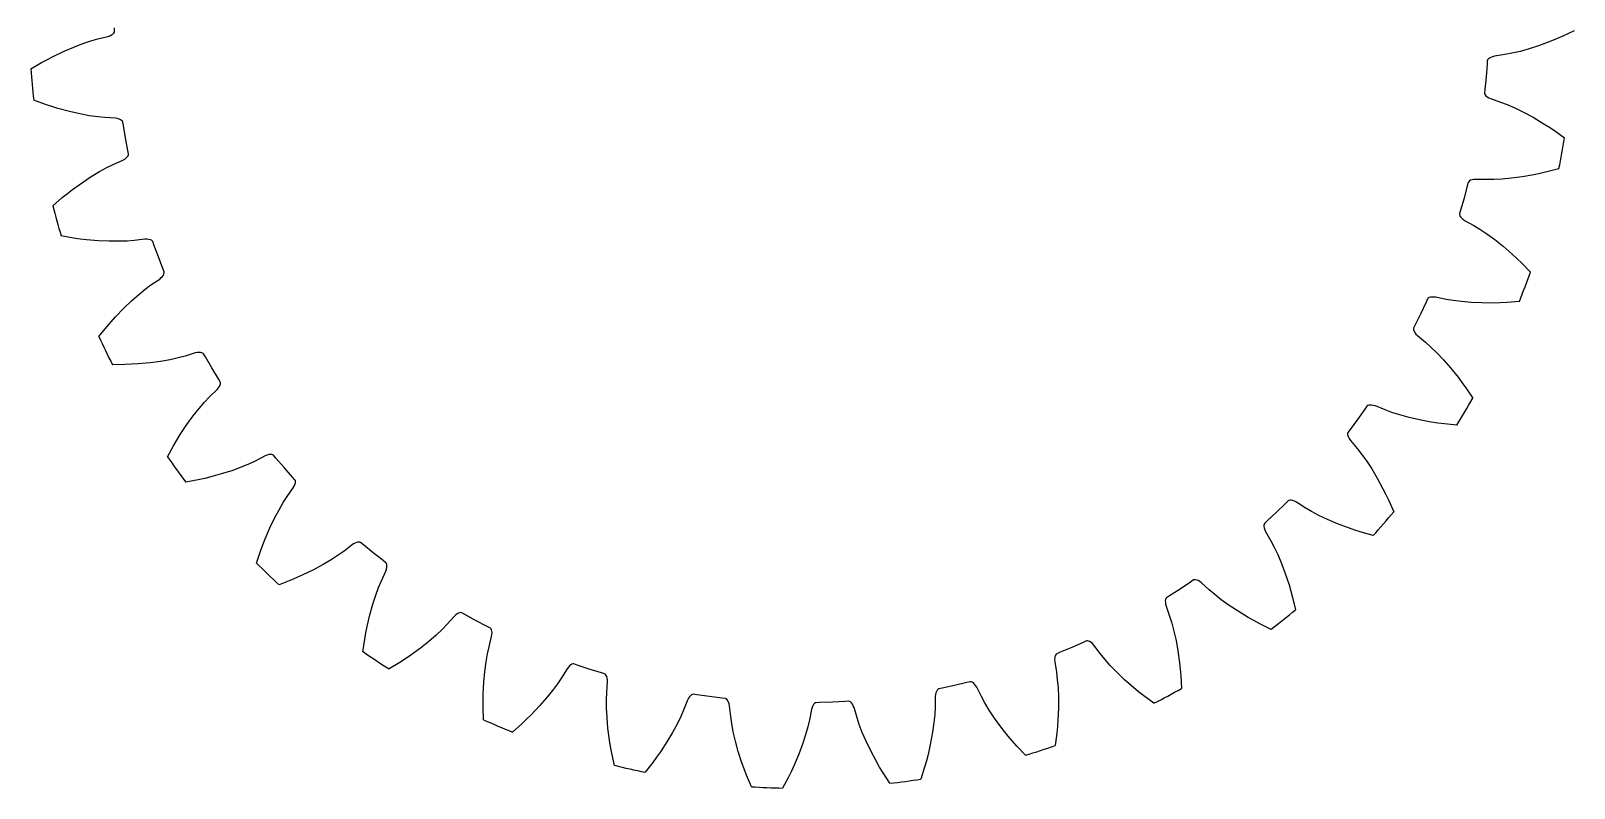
# Model space of a CAD drawing. Extents: x -19.5 to 19.6, y -19.6 to 19.6.
# Drawn here: x -19.52 to 19.56, y -19.56 to -0.4 of the extents above; entities that cross this region are included whole.
import ezdxf

# ---------------------------------------------------------------- set-up
doc = ezdxf.new("R2010")
doc.units = 0

msp = doc.modelspace()

# ---------------------------------------------------------------- linework, layer by layer
at = {"layer": 'layer0'}
for p, q in [((-17.398, -0.41), (-17.399, -0.32)), ((-18.429, -0.805), (-18.202, -0.719)), ((-18.202, -0.719), (-18.001, -0.652)), ((-18.001, -0.652), (-17.828, -0.602)), ((-17.828, -0.602), (-17.567, -0.538)), ((-17.567, -0.538), (-17.518, -0.52)), ((-17.518, -0.52), (-17.477, -0.5)), ((-17.477, -0.5), (-17.444, -0.479)), ((-17.444, -0.479), (-17.42, -0.456)), ((-17.42, -0.456), (-17.405, -0.433)), ((-17.405, -0.433), (-17.398, -0.41)), ((18.685, -0.766), (18.427, -0.85)), ((18.97, -0.66), (18.685, -0.766)), ((19.121, -0.598), (18.97, -0.66)), ((19.278, -0.531), (19.121, -0.598)), ((19.563, -0.397), (19.278, -0.531)), ((-19.248, -1.2), (-19.098, -1.118)), ((-19.098, -1.118), (-18.953, -1.043)), ((-18.953, -1.043), (-18.679, -0.912)), ((-18.679, -0.912), (-18.429, -0.805)), ((17.364, -1.151), (17.358, -1.241)), ((17.373, -1.129), (17.364, -1.151)), ((17.391, -1.107), (17.373, -1.129)), ((17.417, -1.087), (17.391, -1.107)), ((17.451, -1.069), (17.417, -1.087)), ((17.494, -1.052), (17.451, -1.069)), ((17.545, -1.039), (17.494, -1.052)), ((17.81, -0.998), (17.545, -1.039)), ((17.987, -0.964), (17.81, -0.998)), ((18.193, -0.916), (17.987, -0.964)), ((18.427, -0.85), (18.193, -0.916)), ((-19.52, -1.358), (-19.248, -1.2)), ((17.332, -1.56), (17.3, -1.878)), ((17.358, -1.241), (17.332, -1.56)), ((17.3, -1.878), (17.291, -1.968)), ((-19.152, -2.256), (-19.449, -2.149)), ((-18.991, -2.31), (-19.152, -2.256)), ((-18.834, -2.358), (-18.991, -2.31)), ((17.291, -1.968), (17.296, -1.992)), ((17.296, -1.992), (17.309, -2.016)), ((17.309, -2.016), (17.331, -2.04)), ((17.331, -2.04), (17.361, -2.065)), ((17.361, -2.065), (17.4, -2.088)), ((17.4, -2.088), (17.448, -2.111)), ((17.448, -2.111), (17.702, -2.198)), ((17.702, -2.198), (17.87, -2.263)), ((17.87, -2.263), (18.064, -2.348)), ((-18.541, -2.438), (-18.834, -2.358)), ((-18.276, -2.499), (-18.541, -2.438)), ((-18.038, -2.543), (-18.276, -2.499)), ((-17.828, -2.573), (-18.038, -2.543)), ((-17.649, -2.59), (-17.828, -2.573)), ((-17.381, -2.607), (-17.649, -2.59)), ((-17.329, -2.616), (-17.381, -2.607)), ((-17.285, -2.629), (-17.329, -2.616)), ((-17.249, -2.644), (-17.285, -2.629)), ((-17.221, -2.662), (-17.249, -2.644)), ((-17.202, -2.681), (-17.221, -2.662)), ((-17.191, -2.703), (-17.202, -2.681)), ((-17.177, -2.792), (-17.191, -2.703)), ((18.064, -2.348), (18.282, -2.454)), ((18.282, -2.454), (18.522, -2.582)), ((18.522, -2.582), (18.783, -2.738)), ((-17.122, -3.107), (-17.177, -2.792)), ((-17.062, -3.422), (-17.122, -3.107)), ((18.783, -2.738), (18.921, -2.825)), ((18.921, -2.825), (19.063, -2.92)), ((19.063, -2.92), (19.32, -3.103)), ((-17.045, -3.51), (-17.062, -3.422)), ((-17.047, -3.534), (-17.045, -3.51)), ((-17.781, -3.957), (-17.596, -3.856)), ((-17.596, -3.856), (-17.434, -3.776)), ((-17.434, -3.776), (-17.189, -3.666)), ((-17.189, -3.666), (-17.143, -3.64)), ((-17.143, -3.64), (-17.106, -3.612)), ((-17.106, -3.612), (-17.078, -3.586)), ((-17.078, -3.586), (-17.059, -3.559)), ((-17.059, -3.559), (-17.047, -3.534)), ((19.178, -3.884), (18.873, -3.964)), ((-18.462, -4.41), (-18.216, -4.232)), ((-18.216, -4.232), (-17.989, -4.083)), ((-17.989, -4.083), (-17.781, -3.957)), ((16.88, -4.233), (16.857, -4.32)), ((16.893, -4.213), (16.88, -4.233)), ((16.914, -4.195), (16.893, -4.213)), ((16.943, -4.179), (16.914, -4.195)), ((16.98, -4.167), (16.943, -4.179)), ((17.025, -4.159), (16.98, -4.167)), ((17.077, -4.155), (17.025, -4.159)), ((17.345, -4.162), (17.077, -4.155)), ((17.526, -4.16), (17.345, -4.162)), ((17.737, -4.149), (17.526, -4.16)), ((17.979, -4.127), (17.737, -4.149)), ((18.248, -4.09), (17.979, -4.127)), ((18.547, -4.037), (18.248, -4.09)), ((18.707, -4.003), (18.547, -4.037)), ((18.873, -3.964), (18.707, -4.003)), ((-18.964, -4.822), (-18.724, -4.617)), ((-18.724, -4.617), (-18.591, -4.51)), ((-18.591, -4.51), (-18.462, -4.41)), ((16.775, -4.63), (16.687, -4.937)), ((16.857, -4.32), (16.775, -4.63)), ((16.687, -4.937), (16.662, -5.024)), ((16.662, -5.024), (16.662, -5.048)), ((16.662, -5.048), (16.671, -5.074)), ((16.671, -5.074), (16.688, -5.102)), ((16.688, -5.102), (16.714, -5.131)), ((16.714, -5.131), (16.748, -5.162)), ((16.748, -5.162), (16.791, -5.192)), ((16.791, -5.192), (17.025, -5.324)), ((17.025, -5.324), (17.179, -5.418)), ((17.179, -5.418), (17.355, -5.535)), ((-18.442, -5.64), (-18.753, -5.587)), ((-18.273, -5.664), (-18.442, -5.64)), ((-18.11, -5.683), (-18.273, -5.664)), ((-17.808, -5.71), (-18.11, -5.683)), ((-17.537, -5.722), (-17.808, -5.71)), ((-17.294, -5.723), (-17.537, -5.722)), ((-17.083, -5.715), (-17.294, -5.723)), ((-16.903, -5.7), (-17.083, -5.715)), ((-16.636, -5.669), (-16.903, -5.7)), ((-16.583, -5.668), (-16.636, -5.669)), ((-16.538, -5.673), (-16.583, -5.668)), ((-16.5, -5.681), (-16.538, -5.673)), ((-16.469, -5.694), (-16.5, -5.681)), ((-16.447, -5.71), (-16.469, -5.694)), ((-16.432, -5.729), (-16.447, -5.71)), ((-16.402, -5.814), (-16.432, -5.729)), ((-16.292, -6.115), (-16.402, -5.814)), ((17.355, -5.535), (17.551, -5.679)), ((17.551, -5.679), (17.763, -5.848)), ((17.763, -5.848), (17.992, -6.047)), ((-16.177, -6.413), (-16.292, -6.115)), ((17.992, -6.047), (18.112, -6.159)), ((18.112, -6.159), (18.235, -6.277)), ((-16.258, -6.677), (-16.218, -6.642)), ((-16.218, -6.642), (-16.186, -6.609)), ((-16.186, -6.609), (-16.163, -6.577)), ((-16.144, -6.497), (-16.177, -6.413)), ((-16.163, -6.577), (-16.149, -6.548)), ((-16.149, -6.548), (-16.142, -6.521)), ((-16.142, -6.521), (-16.144, -6.497)), ((18.235, -6.277), (18.455, -6.503)), ((-16.789, -7.069), (-16.624, -6.936)), ((-16.624, -6.936), (-16.479, -6.828)), ((-16.479, -6.828), (-16.258, -6.677)), ((-17.378, -7.636), (-17.167, -7.417)), ((-17.167, -7.417), (-16.971, -7.229)), ((-16.971, -7.229), (-16.789, -7.069)), ((15.815, -7.261), (15.679, -7.55)), ((15.853, -7.179), (15.815, -7.261)), ((15.869, -7.161), (15.853, -7.179)), ((15.893, -7.147), (15.869, -7.161)), ((15.924, -7.137), (15.893, -7.147)), ((15.963, -7.132), (15.924, -7.137)), ((16.008, -7.132), (15.963, -7.132)), ((16.061, -7.137), (16.008, -7.132)), ((16.324, -7.192), (16.061, -7.137)), ((16.502, -7.223), (16.324, -7.192)), ((16.711, -7.25), (16.502, -7.223)), ((16.953, -7.271), (16.711, -7.25)), ((17.224, -7.283), (16.953, -7.271)), ((17.528, -7.284), (17.224, -7.283)), ((17.692, -7.279), (17.528, -7.284)), ((17.862, -7.27), (17.692, -7.279)), ((18.177, -7.246), (17.862, -7.27)), ((-17.599, -7.886), (-17.487, -7.757)), ((-17.487, -7.757), (-17.378, -7.636)), ((15.679, -7.55), (15.537, -7.837)), ((-17.798, -8.131), (-17.599, -7.886)), ((15.497, -7.918), (15.493, -7.942)), ((15.493, -7.942), (15.497, -7.969)), ((15.537, -7.837), (15.497, -7.918)), ((15.497, -7.969), (15.509, -8)), ((15.509, -8), (15.529, -8.033)), ((15.529, -8.033), (15.557, -8.069)), ((15.557, -8.069), (15.594, -8.107)), ((15.594, -8.107), (15.801, -8.278)), ((-15.357, -8.548), (-15.613, -8.627)), ((-15.305, -8.538), (-15.357, -8.548)), ((-15.259, -8.535), (-15.305, -8.538)), ((-15.22, -8.536), (-15.259, -8.535)), ((-15.188, -8.543), (-15.22, -8.536)), ((-15.163, -8.555), (-15.188, -8.543)), ((-15.145, -8.571), (-15.163, -8.555)), ((-15.1, -8.649), (-15.145, -8.571)), ((15.801, -8.278), (15.936, -8.398)), ((15.936, -8.398), (16.087, -8.545)), ((16.087, -8.545), (16.255, -8.721)), ((-17.138, -8.842), (-17.454, -8.846)), ((-16.968, -8.835), (-17.138, -8.842)), ((-16.805, -8.825), (-16.968, -8.835)), ((-16.502, -8.797), (-16.805, -8.825)), ((-16.233, -8.761), (-16.502, -8.797)), ((-15.994, -8.719), (-16.233, -8.761)), ((-15.788, -8.673), (-15.994, -8.719)), ((-15.613, -8.627), (-15.788, -8.673)), ((-14.939, -8.925), (-15.1, -8.649)), ((-14.772, -9.199), (-14.939, -8.925)), ((16.255, -8.721), (16.433, -8.926)), ((16.433, -8.926), (16.623, -9.163)), ((-14.725, -9.275), (-14.772, -9.199)), ((-14.746, -9.393), (-14.729, -9.358)), ((-14.729, -9.358), (-14.72, -9.326)), ((-14.719, -9.299), (-14.725, -9.275)), ((-14.72, -9.326), (-14.719, -9.299)), ((16.623, -9.163), (16.721, -9.294)), ((16.721, -9.294), (16.821, -9.432)), ((-15.119, -9.793), (-14.995, -9.661)), ((-14.995, -9.661), (-14.804, -9.472)), ((-14.804, -9.472), (-14.771, -9.431)), ((-14.771, -9.431), (-14.746, -9.393)), ((16.821, -9.432), (16.998, -9.693)), ((-15.567, -10.363), (-15.407, -10.143)), ((-15.407, -10.143), (-15.257, -9.953)), ((-15.257, -9.953), (-15.119, -9.793)), ((14.264, -9.968), (14.079, -10.229)), ((14.316, -9.894), (14.264, -9.968)), ((14.335, -9.88), (14.316, -9.894)), ((14.361, -9.87), (14.335, -9.88)), ((14.394, -9.866), (14.361, -9.87)), ((14.433, -9.868), (14.394, -9.866)), ((14.478, -9.876), (14.433, -9.868)), ((14.529, -9.89), (14.478, -9.876)), ((14.777, -9.991), (14.529, -9.89)), ((14.947, -10.053), (14.777, -9.991)), ((15.148, -10.117), (14.947, -10.053)), ((15.382, -10.181), (15.148, -10.117)), ((-15.735, -10.616), (-15.567, -10.363)), ((13.888, -10.486), (13.834, -10.558)), ((14.079, -10.229), (13.888, -10.486)), ((15.647, -10.241), (15.382, -10.181)), ((15.946, -10.296), (15.647, -10.241)), ((16.108, -10.321), (15.946, -10.296)), ((16.277, -10.343), (16.108, -10.321)), ((16.591, -10.375), (16.277, -10.343)), ((-16.06, -11.178), (-15.908, -10.902)), ((-15.908, -10.902), (-15.821, -10.755)), ((-15.821, -10.755), (-15.735, -10.616)), ((13.826, -10.581), (13.825, -10.608)), ((13.825, -10.608), (13.831, -10.641)), ((13.834, -10.558), (13.826, -10.581)), ((13.831, -10.641), (13.845, -10.677)), ((13.845, -10.677), (13.866, -10.717)), ((13.866, -10.717), (13.896, -10.761)), ((13.896, -10.761), (14.069, -10.966)), ((-13.822, -11.276), (-13.985, -11.353)), ((-13.584, -11.153), (-13.822, -11.276)), ((-13.534, -11.134), (-13.584, -11.153)), ((-13.49, -11.122), (-13.534, -11.134)), ((-13.451, -11.117), (-13.49, -11.122)), ((-13.419, -11.118), (-13.451, -11.117)), ((-13.392, -11.125), (-13.419, -11.118)), ((-13.372, -11.138), (-13.392, -11.125)), ((-13.313, -11.207), (-13.372, -11.138)), ((-13.105, -11.449), (-13.313, -11.207)), ((14.069, -10.966), (14.18, -11.109)), ((14.18, -11.109), (14.303, -11.28)), ((14.303, -11.28), (14.436, -11.483)), ((-15.118, -11.723), (-15.284, -11.76)), ((-14.959, -11.684), (-15.118, -11.723)), ((-14.666, -11.603), (-14.959, -11.684)), ((-14.408, -11.519), (-14.666, -11.603)), ((-14.18, -11.434), (-14.408, -11.519)), ((-13.985, -11.353), (-14.18, -11.434)), ((-12.892, -11.689), (-13.105, -11.449)), ((-12.832, -11.756), (-12.892, -11.689)), ((14.436, -11.483), (14.575, -11.717)), ((14.575, -11.717), (14.72, -11.984)), ((-15.284, -11.76), (-15.594, -11.82)), ((-13.029, -12.183), (-12.875, -11.964)), ((-12.875, -11.964), (-12.85, -11.917)), ((-12.85, -11.917), (-12.832, -11.875)), ((-12.822, -11.777), (-12.832, -11.756)), ((-12.832, -11.875), (-12.822, -11.837)), ((-12.818, -11.805), (-12.822, -11.777)), ((-12.822, -11.837), (-12.818, -11.805)), ((14.72, -11.984), (14.793, -12.13)), ((-13.234, -12.517), (-13.127, -12.335)), ((-13.127, -12.335), (-13.029, -12.183)), ((12.255, -12.355), (12.026, -12.578)), ((12.319, -12.292), (12.255, -12.355)), ((12.341, -12.28), (12.319, -12.292)), ((12.368, -12.276), (12.341, -12.28)), ((12.401, -12.278), (12.368, -12.276)), ((12.439, -12.286), (12.401, -12.278)), ((12.482, -12.302), (12.439, -12.286)), ((12.529, -12.325), (12.482, -12.302)), ((12.755, -12.469), (12.529, -12.325)), ((12.911, -12.561), (12.755, -12.469)), ((14.793, -12.13), (14.867, -12.284)), ((14.867, -12.284), (14.994, -12.573)), ((-13.466, -12.976), (-13.349, -12.731)), ((-13.349, -12.731), (-13.234, -12.517)), ((11.714, -12.879), (11.708, -12.906)), ((11.727, -12.858), (11.714, -12.879)), ((11.793, -12.797), (11.727, -12.858)), ((12.026, -12.578), (11.793, -12.797)), ((13.098, -12.659), (12.911, -12.561)), ((13.317, -12.764), (13.098, -12.659)), ((13.567, -12.871), (13.317, -12.764)), ((13.851, -12.978), (13.567, -12.871)), ((-13.646, -13.407), (-13.586, -13.255)), ((-13.586, -13.255), (-13.466, -12.976)), ((11.708, -12.906), (11.709, -12.939)), ((11.709, -12.939), (11.716, -12.977)), ((11.716, -12.977), (11.73, -13.021)), ((11.73, -13.021), (11.751, -13.07)), ((11.751, -13.07), (11.885, -13.302)), ((14.006, -13.031), (13.851, -12.978)), ((14.168, -13.083), (14.006, -13.031)), ((14.472, -13.17), (14.168, -13.083)), ((-13.806, -13.866), (-13.706, -13.567)), ((-13.706, -13.567), (-13.646, -13.407)), ((-11.734, -13.667), (-11.911, -13.783)), ((-11.586, -13.563), (-11.734, -13.667)), ((-11.374, -13.399), (-11.586, -13.563)), ((-11.329, -13.372), (-11.374, -13.399)), ((-11.287, -13.352), (-11.329, -13.372)), ((-11.25, -13.34), (-11.287, -13.352)), ((-11.218, -13.335), (-11.25, -13.34)), ((-11.19, -13.337), (-11.218, -13.335)), ((-11.168, -13.346), (-11.19, -13.337)), ((-11.098, -13.404), (-11.168, -13.346)), ((-10.85, -13.605), (-11.098, -13.404)), ((-10.598, -13.803), (-10.85, -13.605)), ((11.885, -13.302), (11.969, -13.462)), ((11.969, -13.462), (12.059, -13.653)), ((12.059, -13.653), (12.154, -13.876)), ((-12.359, -14.035), (-12.632, -14.167)), ((-12.119, -13.906), (-12.359, -14.035)), ((-11.911, -13.783), (-12.119, -13.906)), ((-10.527, -13.858), (-10.598, -13.803)), ((-10.532, -14.07), (-10.516, -14.02)), ((-10.513, -13.878), (-10.527, -13.858)), ((-10.516, -14.02), (-10.506, -13.975)), ((-10.504, -13.904), (-10.513, -13.878)), ((-10.506, -13.975), (-10.502, -13.937)), ((-10.502, -13.937), (-10.504, -13.904)), ((12.154, -13.876), (12.249, -14.131)), ((-12.939, -14.3), (-13.233, -14.415)), ((-12.781, -14.234), (-12.939, -14.3)), ((-12.632, -14.167), (-12.781, -14.234)), ((-10.714, -14.481), (-10.644, -14.314)), ((-10.644, -14.314), (-10.532, -14.07)), ((9.852, -14.345), (9.587, -14.523)), ((9.927, -14.294), (9.852, -14.345)), ((9.95, -14.287), (9.927, -14.294)), ((9.977, -14.287), (9.95, -14.287)), ((10.009, -14.295), (9.977, -14.287)), ((10.045, -14.31), (10.009, -14.295)), ((10.084, -14.333), (10.045, -14.31)), ((10.127, -14.365), (10.084, -14.333)), ((10.324, -14.547), (10.127, -14.365)), ((12.249, -14.131), (12.344, -14.419)), ((12.344, -14.419), (12.39, -14.577)), ((-10.861, -14.91), (-10.787, -14.679)), ((-10.787, -14.679), (-10.714, -14.481)), ((9.216, -14.79), (9.21, -14.822)), ((9.21, -14.822), (9.211, -14.861)), ((9.226, -14.764), (9.216, -14.79)), ((9.242, -14.746), (9.226, -14.764)), ((9.318, -14.697), (9.242, -14.746)), ((9.587, -14.523), (9.318, -14.697)), ((10.461, -14.664), (10.324, -14.547)), ((10.627, -14.795), (10.461, -14.664)), ((10.824, -14.937), (10.627, -14.795)), ((12.39, -14.577), (12.434, -14.741)), ((12.434, -14.741), (12.508, -15.048)), ((-11.001, -15.468), (-10.933, -15.172)), ((-10.933, -15.172), (-10.861, -14.91)), ((-8.799, -15.215), (-8.978, -15.413)), ((-8.759, -15.18), (-8.799, -15.215)), ((-8.722, -15.153), (-8.759, -15.18)), ((-8.688, -15.134), (-8.722, -15.153)), ((-8.657, -15.124), (-8.688, -15.134)), ((-8.629, -15.121), (-8.657, -15.124)), ((-8.605, -15.126), (-8.629, -15.121)), ((-8.527, -15.17), (-8.605, -15.126)), ((-8.246, -15.324), (-8.527, -15.17)), ((9.211, -14.861), (9.216, -14.906)), ((9.216, -14.906), (9.228, -14.958)), ((9.228, -14.958), (9.318, -15.21)), ((9.318, -15.21), (9.373, -15.383)), ((11.051, -15.086), (10.824, -14.937)), ((11.311, -15.243), (11.051, -15.086)), ((-11.063, -15.796), (-11.033, -15.628)), ((-11.033, -15.628), (-11.001, -15.468)), ((-9.105, -15.543), (-9.258, -15.688)), ((-8.978, -15.413), (-9.105, -15.543)), ((-7.963, -15.473), (-8.246, -15.324)), ((-7.883, -15.515), (-7.963, -15.473)), ((-7.866, -15.532), (-7.883, -15.515)), ((-7.853, -15.556), (-7.866, -15.532)), ((-7.845, -15.588), (-7.853, -15.556)), ((-7.841, -15.627), (-7.845, -15.588)), ((-7.843, -15.672), (-7.841, -15.627)), ((9.373, -15.383), (9.427, -15.587)), ((9.427, -15.587), (9.481, -15.824)), ((11.454, -15.323), (11.311, -15.243)), ((11.605, -15.403), (11.454, -15.323)), ((11.887, -15.543), (11.605, -15.403)), ((-11.109, -16.109), (-11.063, -15.796)), ((-9.654, -16.016), (-9.899, -16.195)), ((-9.442, -15.847), (-9.654, -16.016)), ((-9.258, -15.688), (-9.442, -15.847)), ((-7.956, -16.161), (-7.917, -15.984)), ((-7.917, -15.984), (-7.851, -15.725)), ((-7.851, -15.725), (-7.843, -15.672)), ((6.839, -16.002), (6.544, -16.125)), ((7.132, -15.873), (6.839, -16.002)), ((7.215, -15.837), (7.132, -15.873)), ((7.239, -15.834), (7.215, -15.837)), ((7.266, -15.839), (7.239, -15.834)), ((7.296, -15.852), (7.266, -15.839)), ((7.328, -15.874), (7.296, -15.852)), ((7.363, -15.904), (7.328, -15.874)), ((7.399, -15.942), (7.363, -15.904)), ((7.561, -16.156), (7.399, -15.942)), ((9.481, -15.824), (9.529, -16.091)), ((-10.177, -16.381), (-10.446, -16.546)), ((-10.034, -16.288), (-10.177, -16.381)), ((-9.899, -16.195), (-10.034, -16.288)), ((-8.024, -16.61), (-7.992, -16.369)), ((-7.992, -16.369), (-7.956, -16.161)), ((6.409, -16.267), (6.407, -16.312)), ((6.407, -16.312), (6.409, -16.365)), ((6.416, -16.228), (6.409, -16.267)), ((6.409, -16.365), (6.453, -16.63)), ((6.427, -16.197), (6.416, -16.228)), ((6.442, -16.174), (6.427, -16.197)), ((6.461, -16.159), (6.442, -16.174)), ((6.544, -16.125), (6.461, -16.159)), ((7.675, -16.296), (7.561, -16.156)), ((7.815, -16.455), (7.675, -16.296)), ((9.529, -16.091), (9.571, -16.392)), ((9.571, -16.392), (9.588, -16.555)), ((-8.048, -16.88), (-8.024, -16.61)), ((-6.082, -16.769), (-6.183, -16.919)), ((-5.941, -16.541), (-6.082, -16.769)), ((-5.908, -16.5), (-5.941, -16.541)), ((-5.876, -16.467), (-5.908, -16.5)), ((-5.846, -16.442), (-5.876, -16.467)), ((-5.817, -16.426), (-5.846, -16.442)), ((-5.79, -16.419), (-5.817, -16.426)), ((-5.766, -16.42), (-5.79, -16.419)), ((-5.681, -16.449), (-5.766, -16.42)), ((-5.378, -16.55), (-5.681, -16.449)), ((-5.072, -16.646), (-5.378, -16.55)), ((-4.986, -16.673), (-5.072, -16.646)), ((-4.966, -16.687), (-4.986, -16.673)), ((-4.949, -16.708), (-4.966, -16.687)), ((-4.935, -16.738), (-4.949, -16.708)), ((-4.925, -16.776), (-4.935, -16.738)), ((-4.919, -16.821), (-4.925, -16.776)), ((6.453, -16.63), (6.475, -16.809)), ((7.983, -16.629), (7.815, -16.455)), ((8.18, -16.817), (7.983, -16.629)), ((9.588, -16.555), (9.602, -16.724)), ((9.602, -16.724), (9.62, -17.039)), ((-8.065, -17.347), (-8.063, -17.184)), ((-8.063, -17.184), (-8.048, -16.88)), ((-6.308, -17.089), (-6.46, -17.278)), ((-6.183, -16.919), (-6.308, -17.089)), ((-4.942, -17.322), (-4.936, -17.141)), ((-4.936, -17.141), (-4.917, -16.874)), ((-4.917, -16.874), (-4.919, -16.821)), ((-2.766, -17.189), (-2.79, -17.201)), ((-2.742, -17.185), (-2.766, -17.189)), ((-2.653, -17.199), (-2.742, -17.185)), ((3.391, -17.194), (3.384, -17.247)), ((3.401, -17.15), (3.391, -17.194)), ((3.415, -17.113), (3.401, -17.15)), ((3.431, -17.085), (3.415, -17.113)), ((3.45, -17.065), (3.431, -17.085)), ((3.472, -17.053), (3.45, -17.065)), ((3.56, -17.034), (3.472, -17.053)), ((3.872, -16.966), (3.56, -17.034)), ((4.184, -16.892), (3.872, -16.966)), ((4.271, -16.87), (4.184, -16.892)), ((4.295, -16.872), (4.271, -16.87)), ((4.321, -16.882), (4.295, -16.872)), ((4.348, -16.9), (4.321, -16.882)), ((4.376, -16.927), (4.348, -16.9)), ((4.405, -16.963), (4.376, -16.927)), ((4.434, -17.007), (4.405, -16.963)), ((4.554, -17.247), (4.434, -17.007)), ((6.475, -16.809), (6.493, -17.02)), ((6.493, -17.02), (6.503, -17.262)), ((8.408, -17.017), (8.18, -16.817)), ((8.534, -17.122), (8.408, -17.017)), ((8.668, -17.227), (8.534, -17.122)), ((-8.064, -17.518), (-8.065, -17.347)), ((-8.054, -17.833), (-8.064, -17.518)), ((-6.639, -17.483), (-6.848, -17.703)), ((-6.46, -17.278), (-6.639, -17.483)), ((-4.941, -17.533), (-4.942, -17.322)), ((-4.929, -17.776), (-4.941, -17.533)), ((-2.99, -17.585), (-3.063, -17.751)), ((-2.892, -17.336), (-2.99, -17.585)), ((-2.867, -17.289), (-2.892, -17.336)), ((-2.841, -17.251), (-2.867, -17.289)), ((-2.816, -17.222), (-2.841, -17.251)), ((-2.79, -17.201), (-2.816, -17.222)), ((-2.336, -17.245), (-2.653, -17.199)), ((-2.019, -17.285), (-2.336, -17.245)), ((-1.929, -17.295), (-2.019, -17.285)), ((-1.907, -17.305), (-1.929, -17.295)), ((-1.886, -17.324), (-1.907, -17.305)), ((-1.867, -17.35), (-1.886, -17.324)), ((-1.851, -17.385), (-1.867, -17.35)), ((-1.836, -17.429), (-1.851, -17.385)), ((-1.825, -17.48), (-1.836, -17.429)), ((-1.796, -17.747), (-1.825, -17.48)), ((0.25, -17.574), (0.198, -17.837)), ((0.266, -17.523), (0.25, -17.574)), ((0.285, -17.481), (0.266, -17.523)), ((0.304, -17.448), (0.285, -17.481)), ((0.326, -17.423), (0.304, -17.448)), ((0.348, -17.406), (0.326, -17.423)), ((0.371, -17.399), (0.348, -17.406)), ((0.461, -17.396), (0.371, -17.399)), ((0.781, -17.385), (0.461, -17.396)), ((1.1, -17.367), (0.781, -17.385)), ((1.19, -17.362), (1.1, -17.367)), ((1.214, -17.368), (1.19, -17.362)), ((1.237, -17.382), (1.214, -17.368)), ((1.261, -17.405), (1.237, -17.382)), ((1.284, -17.437), (1.261, -17.405)), ((1.305, -17.477), (1.284, -17.437)), ((1.326, -17.525), (1.305, -17.477)), ((1.402, -17.783), (1.326, -17.525)), ((3.38, -17.515), (3.37, -17.695)), ((3.384, -17.247), (3.38, -17.515)), ((4.641, -17.405), (4.554, -17.247)), ((4.751, -17.586), (4.641, -17.405)), ((4.886, -17.788), (4.751, -17.586)), ((6.503, -17.534), (6.49, -17.837)), ((6.503, -17.262), (6.503, -17.534)), ((8.921, -17.415), (8.668, -17.227)), ((-7.089, -17.935), (-7.324, -18.145)), ((-6.965, -17.818), (-7.089, -17.935)), ((-6.848, -17.703), (-6.965, -17.818)), ((-4.905, -18.046), (-4.929, -17.776)), ((-3.156, -17.941), (-3.271, -18.154)), ((-3.063, -17.751), (-3.156, -17.941)), ((-1.77, -17.926), (-1.796, -17.747)), ((-1.731, -18.134), (-1.77, -17.926)), ((0.198, -17.837), (0.156, -18.012)), ((1.459, -17.954), (1.402, -17.783)), ((1.535, -18.151), (1.459, -17.954)), ((3.35, -17.905), (3.316, -18.146)), ((3.37, -17.695), (3.35, -17.905)), ((5.045, -18.007), (4.886, -17.788)), ((6.49, -17.837), (6.478, -18)), ((-4.865, -18.347), (-4.905, -18.046)), ((-4.838, -18.509), (-4.865, -18.347)), ((-3.271, -18.154), (-3.411, -18.387)), ((-1.676, -18.37), (-1.731, -18.134)), ((0.099, -18.216), (0.023, -18.446)), ((0.156, -18.012), (0.099, -18.216)), ((1.631, -18.374), (1.535, -18.151)), ((3.316, -18.146), (3.267, -18.413)), ((5.234, -18.245), (5.045, -18.007)), ((5.34, -18.37), (5.234, -18.245)), ((6.462, -18.17), (6.423, -18.483)), ((6.478, -18), (6.462, -18.17)), ((-4.807, -18.676), (-4.838, -18.509)), ((-4.74, -18.985), (-4.807, -18.676)), ((-3.577, -18.641), (-3.672, -18.775)), ((-3.411, -18.387), (-3.577, -18.641)), ((-1.604, -18.632), (-1.676, -18.37)), ((-1.511, -18.921), (-1.604, -18.632)), ((-0.073, -18.701), (-0.192, -18.98)), ((0.023, -18.446), (-0.073, -18.701)), ((1.749, -18.619), (1.631, -18.374)), ((1.892, -18.887), (1.749, -18.619)), ((3.201, -18.709), (3.16, -18.868)), ((3.267, -18.413), (3.201, -18.709)), ((5.452, -18.498), (5.34, -18.37)), ((5.668, -18.729), (5.452, -18.498)), ((-3.772, -18.912), (-3.966, -19.161)), ((-3.672, -18.775), (-3.772, -18.912)), ((-1.456, -19.075), (-1.511, -18.921)), ((-1.395, -19.234), (-1.456, -19.075)), ((-0.26, -19.129), (-0.335, -19.282)), ((-0.192, -18.98), (-0.26, -19.129)), ((1.974, -19.028), (1.892, -18.887)), ((2.062, -19.174), (1.974, -19.028)), ((3.113, -19.032), (3.019, -19.333)), ((3.16, -18.868), (3.113, -19.032)), ((-1.274, -19.526), (-1.395, -19.234)), ((-0.335, -19.282), (-0.481, -19.562)), ((2.233, -19.44), (2.062, -19.174))]:
    msp.add_line(p, q, dxfattribs=at)
for start, end in [(183.9809, 186.3048), (348.5523, 350.8763), (194.2666, 196.5906), (338.2666, 340.5906), (204.5523, 206.8763), (327.9809, 330.3048), (214.838, 217.162), (317.6952, 320.0191), (225.1237, 227.4477), (307.4094, 309.7334), (235.4094, 237.7334), (297.1237, 299.4477), (245.6952, 248.0191), (286.838, 289.162), (255.9809, 258.3048), (266.2666, 268.5906), (276.5523, 278.8763)]:
    msp.add_arc((0, 0), 19.567, start, end, dxfattribs=at)
at = {"layer": 'layer1'}
for p, q in [((-17.398, -0.41), (-17.399, -0.32)), ((-18.429, -0.805), (-18.202, -0.719)), ((-18.202, -0.719), (-18.001, -0.652)), ((-18.001, -0.652), (-17.828, -0.602)), ((-17.828, -0.602), (-17.567, -0.538)), ((-17.567, -0.538), (-17.518, -0.52)), ((-17.518, -0.52), (-17.477, -0.5)), ((-17.477, -0.5), (-17.444, -0.479)), ((-17.444, -0.479), (-17.42, -0.456)), ((-17.42, -0.456), (-17.405, -0.433)), ((-17.405, -0.433), (-17.398, -0.41)), ((18.685, -0.766), (18.427, -0.85)), ((18.97, -0.66), (18.685, -0.766)), ((19.121, -0.598), (18.97, -0.66)), ((19.278, -0.531), (19.121, -0.598)), ((19.563, -0.397), (19.278, -0.531)), ((-19.248, -1.2), (-19.098, -1.118)), ((-19.098, -1.118), (-18.953, -1.043)), ((-18.953, -1.043), (-18.679, -0.912)), ((-18.679, -0.912), (-18.429, -0.805)), ((17.364, -1.151), (17.358, -1.241)), ((17.373, -1.129), (17.364, -1.151)), ((17.391, -1.107), (17.373, -1.129)), ((17.417, -1.087), (17.391, -1.107)), ((17.451, -1.069), (17.417, -1.087)), ((17.494, -1.052), (17.451, -1.069)), ((17.545, -1.039), (17.494, -1.052)), ((17.81, -0.998), (17.545, -1.039)), ((17.987, -0.964), (17.81, -0.998)), ((18.193, -0.916), (17.987, -0.964)), ((18.427, -0.85), (18.193, -0.916)), ((-19.52, -1.358), (-19.248, -1.2)), ((17.332, -1.56), (17.3, -1.878)), ((17.358, -1.241), (17.332, -1.56)), ((17.3, -1.878), (17.291, -1.968)), ((-19.152, -2.256), (-19.449, -2.149)), ((-18.991, -2.31), (-19.152, -2.256)), ((-18.834, -2.358), (-18.991, -2.31)), ((17.291, -1.968), (17.296, -1.992)), ((17.296, -1.992), (17.309, -2.016)), ((17.309, -2.016), (17.331, -2.04)), ((17.331, -2.04), (17.361, -2.065)), ((17.361, -2.065), (17.4, -2.088)), ((17.4, -2.088), (17.448, -2.111)), ((17.448, -2.111), (17.702, -2.198)), ((17.702, -2.198), (17.87, -2.263)), ((17.87, -2.263), (18.064, -2.348)), ((-18.541, -2.438), (-18.834, -2.358)), ((-18.276, -2.499), (-18.541, -2.438)), ((-18.038, -2.543), (-18.276, -2.499)), ((-17.828, -2.573), (-18.038, -2.543)), ((-17.649, -2.59), (-17.828, -2.573)), ((-17.381, -2.607), (-17.649, -2.59)), ((-17.329, -2.616), (-17.381, -2.607)), ((-17.285, -2.629), (-17.329, -2.616)), ((-17.249, -2.644), (-17.285, -2.629)), ((-17.221, -2.662), (-17.249, -2.644)), ((-17.202, -2.681), (-17.221, -2.662)), ((-17.191, -2.703), (-17.202, -2.681)), ((-17.177, -2.792), (-17.191, -2.703)), ((18.064, -2.348), (18.282, -2.454)), ((18.282, -2.454), (18.522, -2.582)), ((18.522, -2.582), (18.783, -2.738)), ((-17.122, -3.107), (-17.177, -2.792)), ((-17.062, -3.422), (-17.122, -3.107)), ((18.783, -2.738), (18.921, -2.825)), ((18.921, -2.825), (19.063, -2.92)), ((19.063, -2.92), (19.32, -3.103)), ((-17.045, -3.51), (-17.062, -3.422)), ((-17.047, -3.534), (-17.045, -3.51)), ((-17.781, -3.957), (-17.596, -3.856)), ((-17.596, -3.856), (-17.434, -3.776)), ((-17.434, -3.776), (-17.189, -3.666)), ((-17.189, -3.666), (-17.143, -3.64)), ((-17.143, -3.64), (-17.106, -3.612)), ((-17.106, -3.612), (-17.078, -3.586)), ((-17.078, -3.586), (-17.059, -3.559)), ((-17.059, -3.559), (-17.047, -3.534)), ((19.178, -3.884), (18.873, -3.964)), ((-18.462, -4.41), (-18.216, -4.232)), ((-18.216, -4.232), (-17.989, -4.083)), ((-17.989, -4.083), (-17.781, -3.957)), ((16.88, -4.233), (16.857, -4.32)), ((16.893, -4.213), (16.88, -4.233)), ((16.914, -4.195), (16.893, -4.213)), ((16.943, -4.179), (16.914, -4.195)), ((16.98, -4.167), (16.943, -4.179)), ((17.025, -4.159), (16.98, -4.167)), ((17.077, -4.155), (17.025, -4.159)), ((17.345, -4.162), (17.077, -4.155)), ((17.526, -4.16), (17.345, -4.162)), ((17.737, -4.149), (17.526, -4.16)), ((17.979, -4.127), (17.737, -4.149)), ((18.248, -4.09), (17.979, -4.127)), ((18.547, -4.037), (18.248, -4.09)), ((18.707, -4.003), (18.547, -4.037)), ((18.873, -3.964), (18.707, -4.003)), ((-18.964, -4.822), (-18.724, -4.617)), ((-18.724, -4.617), (-18.591, -4.51)), ((-18.591, -4.51), (-18.462, -4.41)), ((16.775, -4.63), (16.687, -4.937)), ((16.857, -4.32), (16.775, -4.63)), ((16.687, -4.937), (16.662, -5.024)), ((16.662, -5.024), (16.662, -5.048)), ((16.662, -5.048), (16.671, -5.074)), ((16.671, -5.074), (16.688, -5.102)), ((16.688, -5.102), (16.714, -5.131)), ((16.714, -5.131), (16.748, -5.162)), ((16.748, -5.162), (16.791, -5.192)), ((16.791, -5.192), (17.025, -5.324)), ((17.025, -5.324), (17.179, -5.418)), ((17.179, -5.418), (17.355, -5.535)), ((-18.442, -5.64), (-18.753, -5.587)), ((-18.273, -5.664), (-18.442, -5.64)), ((-18.11, -5.683), (-18.273, -5.664)), ((-17.808, -5.71), (-18.11, -5.683)), ((-17.537, -5.722), (-17.808, -5.71)), ((-17.294, -5.723), (-17.537, -5.722)), ((-17.083, -5.715), (-17.294, -5.723)), ((-16.903, -5.7), (-17.083, -5.715)), ((-16.636, -5.669), (-16.903, -5.7)), ((-16.583, -5.668), (-16.636, -5.669)), ((-16.538, -5.673), (-16.583, -5.668)), ((-16.5, -5.681), (-16.538, -5.673)), ((-16.469, -5.694), (-16.5, -5.681)), ((-16.447, -5.71), (-16.469, -5.694)), ((-16.432, -5.729), (-16.447, -5.71)), ((-16.402, -5.814), (-16.432, -5.729)), ((-16.292, -6.115), (-16.402, -5.814)), ((17.355, -5.535), (17.551, -5.679)), ((17.551, -5.679), (17.763, -5.848)), ((17.763, -5.848), (17.992, -6.047)), ((-16.177, -6.413), (-16.292, -6.115)), ((17.992, -6.047), (18.112, -6.159)), ((18.112, -6.159), (18.235, -6.277)), ((-16.258, -6.677), (-16.218, -6.642)), ((-16.218, -6.642), (-16.186, -6.609)), ((-16.186, -6.609), (-16.163, -6.577)), ((-16.144, -6.497), (-16.177, -6.413)), ((-16.163, -6.577), (-16.149, -6.548)), ((-16.149, -6.548), (-16.142, -6.521)), ((-16.142, -6.521), (-16.144, -6.497)), ((18.235, -6.277), (18.455, -6.503)), ((-16.789, -7.069), (-16.624, -6.936)), ((-16.624, -6.936), (-16.479, -6.828)), ((-16.479, -6.828), (-16.258, -6.677)), ((-17.378, -7.636), (-17.167, -7.417)), ((-17.167, -7.417), (-16.971, -7.229)), ((-16.971, -7.229), (-16.789, -7.069)), ((15.815, -7.261), (15.679, -7.55)), ((15.853, -7.179), (15.815, -7.261)), ((15.869, -7.161), (15.853, -7.179)), ((15.893, -7.147), (15.869, -7.161)), ((15.924, -7.137), (15.893, -7.147)), ((15.963, -7.132), (15.924, -7.137)), ((16.008, -7.132), (15.963, -7.132)), ((16.061, -7.137), (16.008, -7.132)), ((16.324, -7.192), (16.061, -7.137)), ((16.502, -7.223), (16.324, -7.192)), ((16.711, -7.25), (16.502, -7.223)), ((16.953, -7.271), (16.711, -7.25)), ((17.224, -7.283), (16.953, -7.271)), ((17.528, -7.284), (17.224, -7.283)), ((17.692, -7.279), (17.528, -7.284)), ((17.862, -7.27), (17.692, -7.279)), ((18.177, -7.246), (17.862, -7.27)), ((-17.599, -7.886), (-17.487, -7.757)), ((-17.487, -7.757), (-17.378, -7.636)), ((15.679, -7.55), (15.537, -7.837)), ((-17.798, -8.131), (-17.599, -7.886)), ((15.497, -7.918), (15.493, -7.942)), ((15.493, -7.942), (15.497, -7.969)), ((15.537, -7.837), (15.497, -7.918)), ((15.497, -7.969), (15.509, -8)), ((15.509, -8), (15.529, -8.033)), ((15.529, -8.033), (15.557, -8.069)), ((15.557, -8.069), (15.594, -8.107)), ((15.594, -8.107), (15.801, -8.278)), ((-15.357, -8.548), (-15.613, -8.627)), ((-15.305, -8.538), (-15.357, -8.548)), ((-15.259, -8.535), (-15.305, -8.538)), ((-15.22, -8.536), (-15.259, -8.535)), ((-15.188, -8.543), (-15.22, -8.536)), ((-15.163, -8.555), (-15.188, -8.543)), ((-15.145, -8.571), (-15.163, -8.555)), ((-15.1, -8.649), (-15.145, -8.571)), ((15.801, -8.278), (15.936, -8.398)), ((15.936, -8.398), (16.087, -8.545)), ((16.087, -8.545), (16.255, -8.721)), ((-17.138, -8.842), (-17.454, -8.846)), ((-16.968, -8.835), (-17.138, -8.842)), ((-16.805, -8.825), (-16.968, -8.835)), ((-16.502, -8.797), (-16.805, -8.825)), ((-16.233, -8.761), (-16.502, -8.797)), ((-15.994, -8.719), (-16.233, -8.761)), ((-15.788, -8.673), (-15.994, -8.719)), ((-15.613, -8.627), (-15.788, -8.673)), ((-14.939, -8.925), (-15.1, -8.649)), ((-14.772, -9.199), (-14.939, -8.925)), ((16.255, -8.721), (16.433, -8.926)), ((16.433, -8.926), (16.623, -9.163)), ((-14.725, -9.275), (-14.772, -9.199)), ((-14.746, -9.393), (-14.729, -9.358)), ((-14.729, -9.358), (-14.72, -9.326)), ((-14.719, -9.299), (-14.725, -9.275)), ((-14.72, -9.326), (-14.719, -9.299)), ((16.623, -9.163), (16.721, -9.294)), ((16.721, -9.294), (16.821, -9.432)), ((-15.119, -9.793), (-14.995, -9.661)), ((-14.995, -9.661), (-14.804, -9.472)), ((-14.804, -9.472), (-14.771, -9.431)), ((-14.771, -9.431), (-14.746, -9.393)), ((16.821, -9.432), (16.998, -9.693)), ((-15.567, -10.363), (-15.407, -10.143)), ((-15.407, -10.143), (-15.257, -9.953)), ((-15.257, -9.953), (-15.119, -9.793)), ((14.264, -9.968), (14.079, -10.229)), ((14.316, -9.894), (14.264, -9.968)), ((14.335, -9.88), (14.316, -9.894)), ((14.361, -9.87), (14.335, -9.88)), ((14.394, -9.866), (14.361, -9.87)), ((14.433, -9.868), (14.394, -9.866)), ((14.478, -9.876), (14.433, -9.868)), ((14.529, -9.89), (14.478, -9.876)), ((14.777, -9.991), (14.529, -9.89)), ((14.947, -10.053), (14.777, -9.991)), ((15.148, -10.117), (14.947, -10.053)), ((15.382, -10.181), (15.148, -10.117)), ((-15.735, -10.616), (-15.567, -10.363)), ((13.888, -10.486), (13.834, -10.558)), ((14.079, -10.229), (13.888, -10.486)), ((15.647, -10.241), (15.382, -10.181)), ((15.946, -10.296), (15.647, -10.241)), ((16.108, -10.321), (15.946, -10.296)), ((16.277, -10.343), (16.108, -10.321)), ((16.591, -10.375), (16.277, -10.343)), ((-16.06, -11.178), (-15.908, -10.902)), ((-15.908, -10.902), (-15.821, -10.755)), ((-15.821, -10.755), (-15.735, -10.616)), ((13.826, -10.581), (13.825, -10.608)), ((13.825, -10.608), (13.831, -10.641)), ((13.834, -10.558), (13.826, -10.581)), ((13.831, -10.641), (13.845, -10.677)), ((13.845, -10.677), (13.866, -10.717)), ((13.866, -10.717), (13.896, -10.761)), ((13.896, -10.761), (14.069, -10.966)), ((-13.822, -11.276), (-13.985, -11.353)), ((-13.584, -11.153), (-13.822, -11.276)), ((-13.534, -11.134), (-13.584, -11.153)), ((-13.49, -11.122), (-13.534, -11.134)), ((-13.451, -11.117), (-13.49, -11.122)), ((-13.419, -11.118), (-13.451, -11.117)), ((-13.392, -11.125), (-13.419, -11.118)), ((-13.372, -11.138), (-13.392, -11.125)), ((-13.313, -11.207), (-13.372, -11.138)), ((-13.105, -11.449), (-13.313, -11.207)), ((14.069, -10.966), (14.18, -11.109)), ((14.18, -11.109), (14.303, -11.28)), ((14.303, -11.28), (14.436, -11.483)), ((-15.118, -11.723), (-15.284, -11.76)), ((-14.959, -11.684), (-15.118, -11.723)), ((-14.666, -11.603), (-14.959, -11.684)), ((-14.408, -11.519), (-14.666, -11.603)), ((-14.18, -11.434), (-14.408, -11.519)), ((-13.985, -11.353), (-14.18, -11.434)), ((-12.892, -11.689), (-13.105, -11.449)), ((-12.832, -11.756), (-12.892, -11.689)), ((14.436, -11.483), (14.575, -11.717)), ((14.575, -11.717), (14.72, -11.984)), ((-15.284, -11.76), (-15.594, -11.82)), ((-13.029, -12.183), (-12.875, -11.964)), ((-12.875, -11.964), (-12.85, -11.917)), ((-12.85, -11.917), (-12.832, -11.875)), ((-12.822, -11.777), (-12.832, -11.756)), ((-12.832, -11.875), (-12.822, -11.837)), ((-12.818, -11.805), (-12.822, -11.777)), ((-12.822, -11.837), (-12.818, -11.805)), ((14.72, -11.984), (14.793, -12.13)), ((-13.234, -12.517), (-13.127, -12.335)), ((-13.127, -12.335), (-13.029, -12.183)), ((12.255, -12.355), (12.026, -12.578)), ((12.319, -12.292), (12.255, -12.355)), ((12.341, -12.28), (12.319, -12.292)), ((12.368, -12.276), (12.341, -12.28)), ((12.401, -12.278), (12.368, -12.276)), ((12.439, -12.286), (12.401, -12.278)), ((12.482, -12.302), (12.439, -12.286)), ((12.529, -12.325), (12.482, -12.302)), ((12.755, -12.469), (12.529, -12.325)), ((12.911, -12.561), (12.755, -12.469)), ((14.793, -12.13), (14.867, -12.284)), ((14.867, -12.284), (14.994, -12.573)), ((-13.466, -12.976), (-13.349, -12.731)), ((-13.349, -12.731), (-13.234, -12.517)), ((11.714, -12.879), (11.708, -12.906)), ((11.727, -12.858), (11.714, -12.879)), ((11.793, -12.797), (11.727, -12.858)), ((12.026, -12.578), (11.793, -12.797)), ((13.098, -12.659), (12.911, -12.561)), ((13.317, -12.764), (13.098, -12.659)), ((13.567, -12.871), (13.317, -12.764)), ((13.851, -12.978), (13.567, -12.871)), ((-13.646, -13.407), (-13.586, -13.255)), ((-13.586, -13.255), (-13.466, -12.976)), ((11.708, -12.906), (11.709, -12.939)), ((11.709, -12.939), (11.716, -12.977)), ((11.716, -12.977), (11.73, -13.021)), ((11.73, -13.021), (11.751, -13.07)), ((11.751, -13.07), (11.885, -13.302)), ((14.006, -13.031), (13.851, -12.978)), ((14.168, -13.083), (14.006, -13.031)), ((14.472, -13.17), (14.168, -13.083)), ((-13.806, -13.866), (-13.706, -13.567)), ((-13.706, -13.567), (-13.646, -13.407)), ((-11.734, -13.667), (-11.911, -13.783)), ((-11.586, -13.563), (-11.734, -13.667)), ((-11.374, -13.399), (-11.586, -13.563)), ((-11.329, -13.372), (-11.374, -13.399)), ((-11.287, -13.352), (-11.329, -13.372)), ((-11.25, -13.34), (-11.287, -13.352)), ((-11.218, -13.335), (-11.25, -13.34)), ((-11.19, -13.337), (-11.218, -13.335)), ((-11.168, -13.346), (-11.19, -13.337)), ((-11.098, -13.404), (-11.168, -13.346)), ((-10.85, -13.605), (-11.098, -13.404)), ((-10.598, -13.803), (-10.85, -13.605)), ((11.885, -13.302), (11.969, -13.462)), ((11.969, -13.462), (12.059, -13.653)), ((12.059, -13.653), (12.154, -13.876)), ((-12.359, -14.035), (-12.632, -14.167)), ((-12.119, -13.906), (-12.359, -14.035)), ((-11.911, -13.783), (-12.119, -13.906)), ((-10.527, -13.858), (-10.598, -13.803)), ((-10.532, -14.07), (-10.516, -14.02)), ((-10.513, -13.878), (-10.527, -13.858)), ((-10.516, -14.02), (-10.506, -13.975)), ((-10.504, -13.904), (-10.513, -13.878)), ((-10.506, -13.975), (-10.502, -13.937)), ((-10.502, -13.937), (-10.504, -13.904)), ((12.154, -13.876), (12.249, -14.131)), ((-12.939, -14.3), (-13.233, -14.415)), ((-12.781, -14.234), (-12.939, -14.3)), ((-12.632, -14.167), (-12.781, -14.234)), ((-10.714, -14.481), (-10.644, -14.314)), ((-10.644, -14.314), (-10.532, -14.07)), ((9.852, -14.345), (9.587, -14.523)), ((9.927, -14.294), (9.852, -14.345)), ((9.95, -14.287), (9.927, -14.294)), ((9.977, -14.287), (9.95, -14.287)), ((10.009, -14.295), (9.977, -14.287)), ((10.045, -14.31), (10.009, -14.295)), ((10.084, -14.333), (10.045, -14.31)), ((10.127, -14.365), (10.084, -14.333)), ((10.324, -14.547), (10.127, -14.365)), ((12.249, -14.131), (12.344, -14.419)), ((12.344, -14.419), (12.39, -14.577)), ((-10.861, -14.91), (-10.787, -14.679)), ((-10.787, -14.679), (-10.714, -14.481)), ((9.216, -14.79), (9.21, -14.822)), ((9.21, -14.822), (9.211, -14.861)), ((9.226, -14.764), (9.216, -14.79)), ((9.242, -14.746), (9.226, -14.764)), ((9.318, -14.697), (9.242, -14.746)), ((9.587, -14.523), (9.318, -14.697)), ((10.461, -14.664), (10.324, -14.547)), ((10.627, -14.795), (10.461, -14.664)), ((10.824, -14.937), (10.627, -14.795)), ((12.39, -14.577), (12.434, -14.741)), ((12.434, -14.741), (12.508, -15.048)), ((-11.001, -15.468), (-10.933, -15.172)), ((-10.933, -15.172), (-10.861, -14.91)), ((-8.799, -15.215), (-8.978, -15.413)), ((-8.759, -15.18), (-8.799, -15.215)), ((-8.722, -15.153), (-8.759, -15.18)), ((-8.688, -15.134), (-8.722, -15.153)), ((-8.657, -15.124), (-8.688, -15.134)), ((-8.629, -15.121), (-8.657, -15.124)), ((-8.605, -15.126), (-8.629, -15.121)), ((-8.527, -15.17), (-8.605, -15.126)), ((-8.246, -15.324), (-8.527, -15.17)), ((9.211, -14.861), (9.216, -14.906)), ((9.216, -14.906), (9.228, -14.958)), ((9.228, -14.958), (9.318, -15.21)), ((9.318, -15.21), (9.373, -15.383)), ((11.051, -15.086), (10.824, -14.937)), ((11.311, -15.243), (11.051, -15.086)), ((-11.063, -15.796), (-11.033, -15.628)), ((-11.033, -15.628), (-11.001, -15.468)), ((-9.105, -15.543), (-9.258, -15.688)), ((-8.978, -15.413), (-9.105, -15.543)), ((-7.963, -15.473), (-8.246, -15.324)), ((-7.883, -15.515), (-7.963, -15.473)), ((-7.866, -15.532), (-7.883, -15.515)), ((-7.853, -15.556), (-7.866, -15.532)), ((-7.845, -15.588), (-7.853, -15.556)), ((-7.841, -15.627), (-7.845, -15.588)), ((-7.843, -15.672), (-7.841, -15.627)), ((9.373, -15.383), (9.427, -15.587)), ((9.427, -15.587), (9.481, -15.824)), ((11.454, -15.323), (11.311, -15.243)), ((11.605, -15.403), (11.454, -15.323)), ((11.887, -15.543), (11.605, -15.403)), ((-11.109, -16.109), (-11.063, -15.796)), ((-9.654, -16.016), (-9.899, -16.195)), ((-9.442, -15.847), (-9.654, -16.016)), ((-9.258, -15.688), (-9.442, -15.847)), ((-7.956, -16.161), (-7.917, -15.984)), ((-7.917, -15.984), (-7.851, -15.725)), ((-7.851, -15.725), (-7.843, -15.672)), ((6.839, -16.002), (6.544, -16.125)), ((7.132, -15.873), (6.839, -16.002)), ((7.215, -15.837), (7.132, -15.873)), ((7.239, -15.834), (7.215, -15.837)), ((7.266, -15.839), (7.239, -15.834)), ((7.296, -15.852), (7.266, -15.839)), ((7.328, -15.874), (7.296, -15.852)), ((7.363, -15.904), (7.328, -15.874)), ((7.399, -15.942), (7.363, -15.904)), ((7.561, -16.156), (7.399, -15.942)), ((9.481, -15.824), (9.529, -16.091)), ((-10.177, -16.381), (-10.446, -16.546)), ((-10.034, -16.288), (-10.177, -16.381)), ((-9.899, -16.195), (-10.034, -16.288)), ((-8.024, -16.61), (-7.992, -16.369)), ((-7.992, -16.369), (-7.956, -16.161)), ((6.409, -16.267), (6.407, -16.312)), ((6.407, -16.312), (6.409, -16.365)), ((6.416, -16.228), (6.409, -16.267)), ((6.409, -16.365), (6.453, -16.63)), ((6.427, -16.197), (6.416, -16.228)), ((6.442, -16.174), (6.427, -16.197)), ((6.461, -16.159), (6.442, -16.174)), ((6.544, -16.125), (6.461, -16.159)), ((7.675, -16.296), (7.561, -16.156)), ((7.815, -16.455), (7.675, -16.296)), ((9.529, -16.091), (9.571, -16.392)), ((9.571, -16.392), (9.588, -16.555)), ((-8.048, -16.88), (-8.024, -16.61)), ((-6.082, -16.769), (-6.183, -16.919)), ((-5.941, -16.541), (-6.082, -16.769)), ((-5.908, -16.5), (-5.941, -16.541)), ((-5.876, -16.467), (-5.908, -16.5)), ((-5.846, -16.442), (-5.876, -16.467)), ((-5.817, -16.426), (-5.846, -16.442)), ((-5.79, -16.419), (-5.817, -16.426)), ((-5.766, -16.42), (-5.79, -16.419)), ((-5.681, -16.449), (-5.766, -16.42)), ((-5.378, -16.55), (-5.681, -16.449)), ((-5.072, -16.646), (-5.378, -16.55)), ((-4.986, -16.673), (-5.072, -16.646)), ((-4.966, -16.687), (-4.986, -16.673)), ((-4.949, -16.708), (-4.966, -16.687)), ((-4.935, -16.738), (-4.949, -16.708)), ((-4.925, -16.776), (-4.935, -16.738)), ((-4.919, -16.821), (-4.925, -16.776)), ((6.453, -16.63), (6.475, -16.809)), ((7.983, -16.629), (7.815, -16.455)), ((8.18, -16.817), (7.983, -16.629)), ((9.588, -16.555), (9.602, -16.724)), ((9.602, -16.724), (9.62, -17.039)), ((-8.065, -17.347), (-8.063, -17.184)), ((-8.063, -17.184), (-8.048, -16.88)), ((-6.308, -17.089), (-6.46, -17.278)), ((-6.183, -16.919), (-6.308, -17.089)), ((-4.942, -17.322), (-4.936, -17.141)), ((-4.936, -17.141), (-4.917, -16.874)), ((-4.917, -16.874), (-4.919, -16.821)), ((-2.766, -17.189), (-2.79, -17.201)), ((-2.742, -17.185), (-2.766, -17.189)), ((-2.653, -17.199), (-2.742, -17.185)), ((3.391, -17.194), (3.384, -17.247)), ((3.401, -17.15), (3.391, -17.194)), ((3.415, -17.113), (3.401, -17.15)), ((3.431, -17.085), (3.415, -17.113)), ((3.45, -17.065), (3.431, -17.085)), ((3.472, -17.053), (3.45, -17.065)), ((3.56, -17.034), (3.472, -17.053)), ((3.872, -16.966), (3.56, -17.034)), ((4.184, -16.892), (3.872, -16.966)), ((4.271, -16.87), (4.184, -16.892)), ((4.295, -16.872), (4.271, -16.87)), ((4.321, -16.882), (4.295, -16.872)), ((4.348, -16.9), (4.321, -16.882)), ((4.376, -16.927), (4.348, -16.9)), ((4.405, -16.963), (4.376, -16.927)), ((4.434, -17.007), (4.405, -16.963)), ((4.554, -17.247), (4.434, -17.007)), ((6.475, -16.809), (6.493, -17.02)), ((6.493, -17.02), (6.503, -17.262)), ((8.408, -17.017), (8.18, -16.817)), ((8.534, -17.122), (8.408, -17.017)), ((8.668, -17.227), (8.534, -17.122)), ((-8.064, -17.518), (-8.065, -17.347)), ((-8.054, -17.833), (-8.064, -17.518)), ((-6.639, -17.483), (-6.848, -17.703)), ((-6.46, -17.278), (-6.639, -17.483)), ((-4.941, -17.533), (-4.942, -17.322)), ((-4.929, -17.776), (-4.941, -17.533)), ((-2.99, -17.585), (-3.063, -17.751)), ((-2.892, -17.336), (-2.99, -17.585)), ((-2.867, -17.289), (-2.892, -17.336)), ((-2.841, -17.251), (-2.867, -17.289)), ((-2.816, -17.222), (-2.841, -17.251)), ((-2.79, -17.201), (-2.816, -17.222)), ((-2.336, -17.245), (-2.653, -17.199)), ((-2.019, -17.285), (-2.336, -17.245)), ((-1.929, -17.295), (-2.019, -17.285)), ((-1.907, -17.305), (-1.929, -17.295)), ((-1.886, -17.324), (-1.907, -17.305)), ((-1.867, -17.35), (-1.886, -17.324)), ((-1.851, -17.385), (-1.867, -17.35)), ((-1.836, -17.429), (-1.851, -17.385)), ((-1.825, -17.48), (-1.836, -17.429)), ((-1.796, -17.747), (-1.825, -17.48)), ((0.25, -17.574), (0.198, -17.837)), ((0.266, -17.523), (0.25, -17.574)), ((0.285, -17.481), (0.266, -17.523)), ((0.304, -17.448), (0.285, -17.481)), ((0.326, -17.423), (0.304, -17.448)), ((0.348, -17.406), (0.326, -17.423)), ((0.371, -17.399), (0.348, -17.406)), ((0.461, -17.396), (0.371, -17.399)), ((0.781, -17.385), (0.461, -17.396)), ((1.1, -17.367), (0.781, -17.385)), ((1.19, -17.362), (1.1, -17.367)), ((1.214, -17.368), (1.19, -17.362)), ((1.237, -17.382), (1.214, -17.368)), ((1.261, -17.405), (1.237, -17.382)), ((1.284, -17.437), (1.261, -17.405)), ((1.305, -17.477), (1.284, -17.437)), ((1.326, -17.525), (1.305, -17.477)), ((1.402, -17.783), (1.326, -17.525)), ((3.38, -17.515), (3.37, -17.695)), ((3.384, -17.247), (3.38, -17.515)), ((4.641, -17.405), (4.554, -17.247)), ((4.751, -17.586), (4.641, -17.405)), ((4.886, -17.788), (4.751, -17.586)), ((6.503, -17.534), (6.49, -17.837)), ((6.503, -17.262), (6.503, -17.534)), ((8.921, -17.415), (8.668, -17.227)), ((-7.089, -17.935), (-7.324, -18.145)), ((-6.965, -17.818), (-7.089, -17.935)), ((-6.848, -17.703), (-6.965, -17.818)), ((-4.905, -18.046), (-4.929, -17.776)), ((-3.156, -17.941), (-3.271, -18.154)), ((-3.063, -17.751), (-3.156, -17.941)), ((-1.77, -17.926), (-1.796, -17.747)), ((-1.731, -18.134), (-1.77, -17.926)), ((0.198, -17.837), (0.156, -18.012)), ((1.459, -17.954), (1.402, -17.783)), ((1.535, -18.151), (1.459, -17.954)), ((3.35, -17.905), (3.316, -18.146)), ((3.37, -17.695), (3.35, -17.905)), ((5.045, -18.007), (4.886, -17.788)), ((6.49, -17.837), (6.478, -18)), ((-4.865, -18.347), (-4.905, -18.046)), ((-4.838, -18.509), (-4.865, -18.347)), ((-3.271, -18.154), (-3.411, -18.387)), ((-1.676, -18.37), (-1.731, -18.134)), ((0.099, -18.216), (0.023, -18.446)), ((0.156, -18.012), (0.099, -18.216)), ((1.631, -18.374), (1.535, -18.151)), ((3.316, -18.146), (3.267, -18.413)), ((5.234, -18.245), (5.045, -18.007)), ((5.34, -18.37), (5.234, -18.245)), ((6.462, -18.17), (6.423, -18.483)), ((6.478, -18), (6.462, -18.17)), ((-4.807, -18.676), (-4.838, -18.509)), ((-4.74, -18.985), (-4.807, -18.676)), ((-3.577, -18.641), (-3.672, -18.775)), ((-3.411, -18.387), (-3.577, -18.641)), ((-1.604, -18.632), (-1.676, -18.37)), ((-1.511, -18.921), (-1.604, -18.632)), ((-0.073, -18.701), (-0.192, -18.98)), ((0.023, -18.446), (-0.073, -18.701)), ((1.749, -18.619), (1.631, -18.374)), ((1.892, -18.887), (1.749, -18.619)), ((3.201, -18.709), (3.16, -18.868)), ((3.267, -18.413), (3.201, -18.709)), ((5.452, -18.498), (5.34, -18.37)), ((5.668, -18.729), (5.452, -18.498)), ((-3.772, -18.912), (-3.966, -19.161)), ((-3.672, -18.775), (-3.772, -18.912)), ((-1.456, -19.075), (-1.511, -18.921)), ((-1.395, -19.234), (-1.456, -19.075)), ((-0.26, -19.129), (-0.335, -19.282)), ((-0.192, -18.98), (-0.26, -19.129)), ((1.974, -19.028), (1.892, -18.887)), ((2.062, -19.174), (1.974, -19.028)), ((3.113, -19.032), (3.019, -19.333)), ((3.16, -18.868), (3.113, -19.032)), ((-1.274, -19.526), (-1.395, -19.234)), ((-0.335, -19.282), (-0.481, -19.562)), ((2.233, -19.44), (2.062, -19.174))]:
    msp.add_line(p, q, dxfattribs=at)
for start, end in [(183.9809, 186.3048), (348.5523, 350.8763), (194.2666, 196.5906), (338.2666, 340.5906), (204.5523, 206.8763), (327.9809, 330.3048), (214.838, 217.162), (317.6952, 320.0191), (225.1237, 227.4477), (307.4094, 309.7334), (235.4094, 237.7334), (297.1237, 299.4477), (245.6952, 248.0191), (286.838, 289.162), (255.9809, 258.3048), (266.2666, 268.5906), (276.5523, 278.8763)]:
    msp.add_arc((0, 0), 19.567, start, end, dxfattribs=at)

doc.saveas('drawing.dxf')
